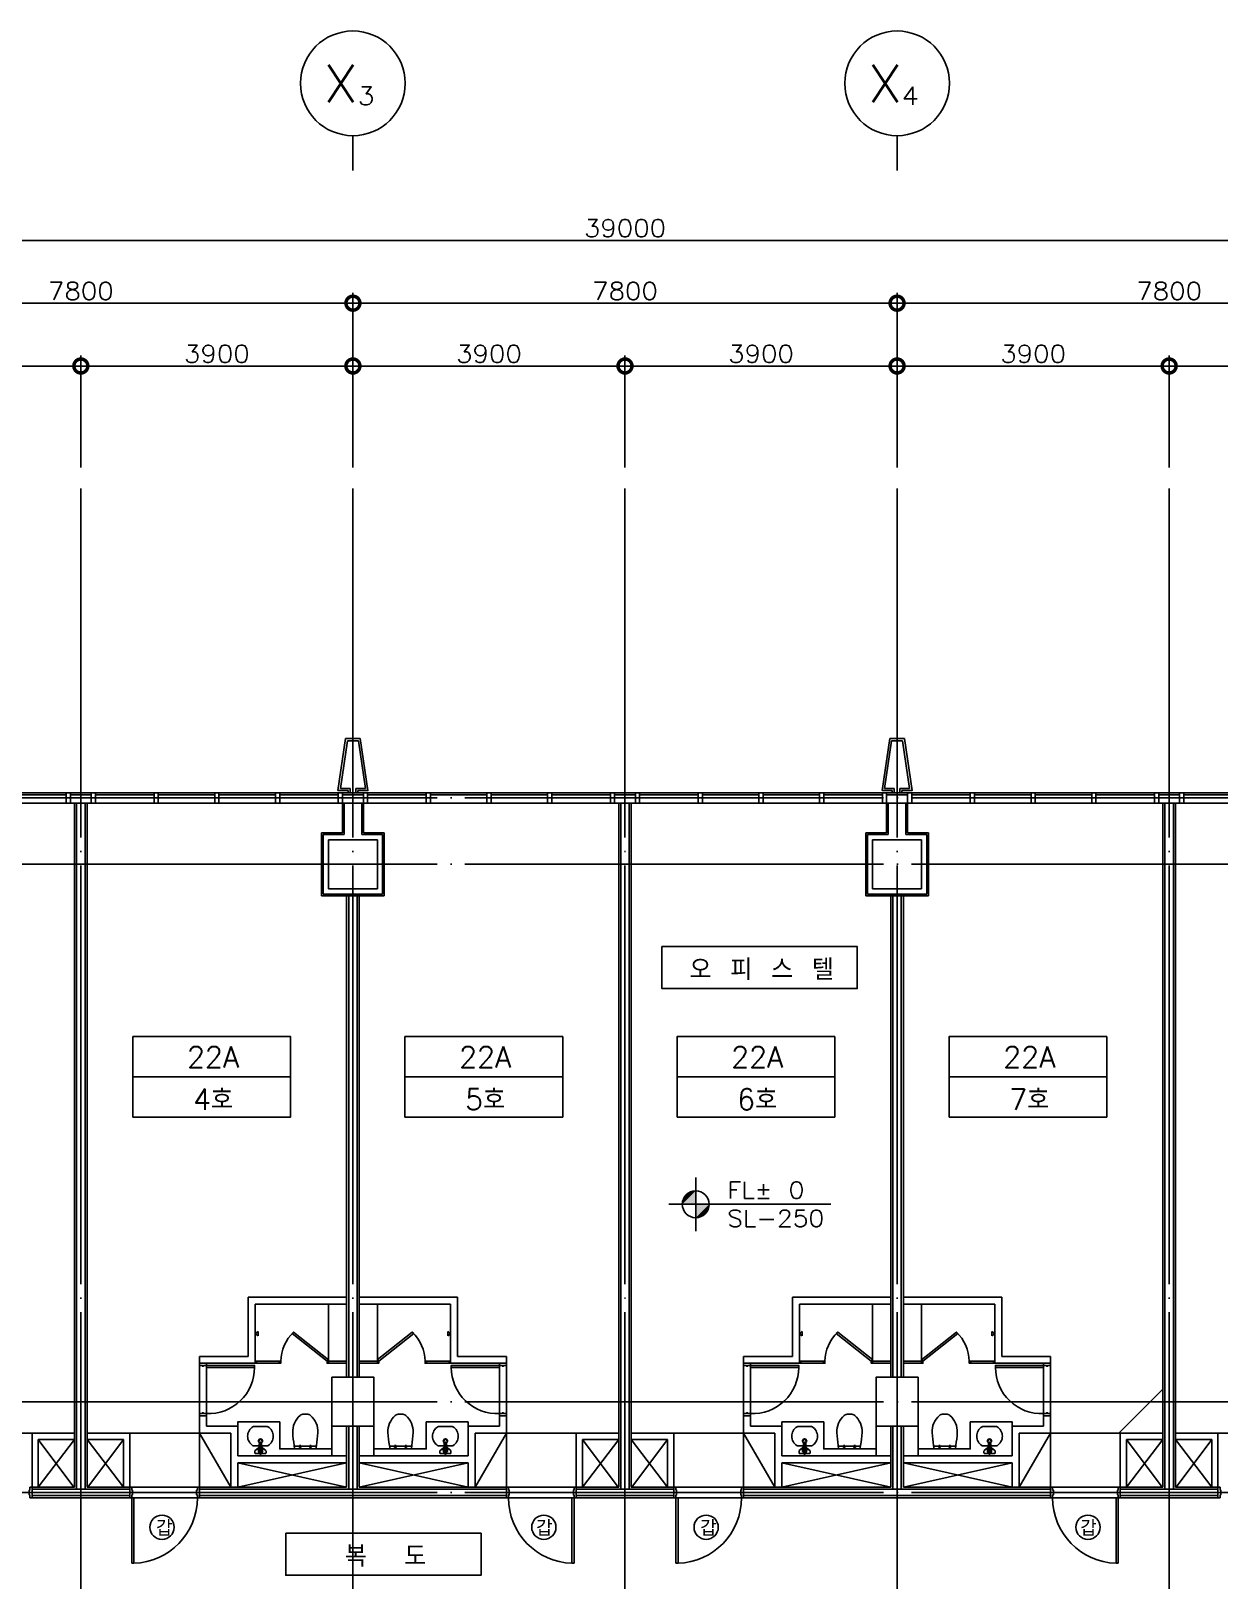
# Model space of a CAD drawing. Header units: millimetres. Extents: x -30199 to 32531, y -8917 to 28239.
# Drawn here: x -3665 to 13365, y 6045 to 28239 of the extents above; entities that cross this region are included whole.
import ezdxf
from ezdxf.enums import TextEntityAlignment as Align

# ---------------------------------------------------------------- set-up
doc = ezdxf.new("R2010")
doc.units = ezdxf.units.MM
doc.header["$LTSCALE"] = 100
for name, pattern in [('CEN', [10.375, 10, -0.125, 0.125, -0.125]), ('CENTER4', [64, 60, -2, 0, -2]), ('CENTER_2', [64, 60, -2, 0, -2])]:
    doc.linetypes.add(name, pattern=pattern)
for name, color, linetype in [('6', 7, 'Continuous'), ('6FUR', 6, 'Continuous'), ('Bub', 3, 'Continuous'), ('CEN1', 1, 'CEN'), ('CEN_1', 1, 'CENTER_2'), ('col', 2, 'Continuous'), ('d-wall', 7, 'Continuous'), ('DIM', 7, 'Continuous'), ('DOR', 4, 'Continuous'), ('ELE', 4, 'Continuous'), ('fire', 1, 'Continuous'), ('level', 6, 'Continuous'), ('o-wall', 7, 'Continuous'), ('o-win', 4, 'Continuous'), ('room-box', 7, 'Continuous'), ('room-text', 3, 'Continuous'), ('TEX', 3, 'Continuous'), ('TEX-F', 7, 'Continuous'), ('Toilet-fur', 142, 'Continuous'), ('wall', 3, 'Continuous'), ('win-hat', 141, 'Continuous')]:
    doc.layers.add(name, color=color, linetype=linetype)
doc.styles.add('GHS', font='txt.shx', dxfattribs={"width": 1.1, "bigfont": 'ghs.shx'})
doc.styles.add('HGTXT', font='romans.shx', dxfattribs={"bigfont": 'whgtxt.shx'})
doc.styles.add('R', font='romans', dxfattribs={"width": 1.1, "height": 250})
doc.styles.add('SK', font='simplex.shx', dxfattribs={"bigfont": 'ghs.shx'})
doc.dimstyles.new('1본부', dxfattribs={"dimscale": 100, "dimtxt": 3, "dimasz": 4, "dimexe": 1.5, "dimexo": 3, "dimgap": 0.5, "dimtad": 1, "dimdec": 0, "dimzin": 0, "dimdsep": 46, "dimtxsty": 'SK', "dimblk": 'DDOT1', "dimblk1": 'DOTSMALL', "dimblk2": 'DOTSMALL', "dimsah": 1, "dimcen": 1.5, "dimdle": 1.5, "dimclrd": 7, "dimclre": 7, "dimclrt": 3, "dimadec": 0, "dimazin": 0, "dimtfac": 1, "dimtdec": 3, "dimtix": 1, "dimtmove": 0, "dimatfit": 0, "dimldrblk": 'DOTSMALL', "dimfxl": 1, "dimtolj": 1, "dimtzin": 0, "dimarcsym": 0})

# ---------------------------------------------------------------- blocks, each defined once
blk = doc.blocks.new('_DOTSMALL')
at = {"color": 0, "linetype": 'ByBlock', "const_width": 0.5}
blk.add_lwpolyline([(-0.0625, 0, 1), (0.0625, 0, 1)], format="xyb", close=True, dxfattribs=at)
blk = doc.blocks.new('*D5')
at = {"layer": 'DEFPOINTS', "color": 0, "transparency": 16777216}
for p in [(-2950, 23439), (-6850, 21684), (-2950, 21684)]:
    blk.add_point(p, dxfattribs=at)
at = {"layer": 'DIM', "color": 7, "lineweight": -2, "transparency": 16777216}
for p, q in [((-6850, 21984), (-6850, 23589)), ((-2950, 21984), (-2950, 23589)), ((-7000, 23439), (-2800, 23439))]:
    blk.add_line(p, q, dxfattribs=at)
at = {"layer": 'DIM', "color": 7, "lineweight": -2, "transparency": 16777216, "xscale": 400, "yscale": 400, "zscale": 400, "rotation": 180}
blk.add_blockref('_DOTSMALL', (-6850, 23439), dxfattribs=at)
at = {"layer": 'DIM', "color": 7, "lineweight": -2, "transparency": 16777216, "xscale": 400, "yscale": 400, "zscale": 400}
blk.add_blockref('_DOTSMALL', (-2950, 23439), dxfattribs=at)
at = {"layer": 'DIM', "color": 3, "transparency": 16777216, "insert": (-4900, 23614), "char_height": 250, "attachment_point": 5, "style": 'GHS'}
blk.add_mtext('\\A1;3900', dxfattribs=at)
blk = doc.blocks.new('DDOT1')
blk.add_line((-1, 0), (1, 0))
at = {"const_width": 0.5}
blk.add_lwpolyline([(-0.25, 0, 1), (0.25, 0, 1)], format="xyb", close=True, dxfattribs=at)
blk = doc.blocks.new('*D6')
at = {"layer": 'DEFPOINTS', "color": 0, "transparency": 16777216}
for p in [(24350, 25239), (-14650, 21684), (24350, 21684)]:
    blk.add_point(p, dxfattribs=at)
at = {"layer": 'DIM', "color": 7, "lineweight": -2, "transparency": 16777216}
for p, q in [((-14650, 21984), (-14650, 25389)), ((24350, 21984), (24350, 25389)), ((-14800, 25239), (24500, 25239))]:
    blk.add_line(p, q, dxfattribs=at)
at = {"layer": 'DIM', "color": 7, "lineweight": -2, "transparency": 16777216, "xscale": 400, "yscale": 400, "zscale": 400, "rotation": 180}
blk.add_blockref('_DOTSMALL', (-14650, 25239), dxfattribs=at)
at = {"layer": 'DIM', "color": 7, "lineweight": -2, "transparency": 16777216, "xscale": 400, "yscale": 400, "zscale": 400}
blk.add_blockref('_DOTSMALL', (24350, 25239), dxfattribs=at)
at = {"layer": 'DIM', "color": 3, "transparency": 16777216, "insert": (4850, 25414), "char_height": 250, "attachment_point": 5, "style": 'GHS'}
blk.add_mtext('\\A1;39000', dxfattribs=at)
blk = doc.blocks.new('*D9')
at = {"layer": 'DEFPOINTS', "color": 0, "transparency": 16777216}
for p in [(8750, 23439), (4850, 21684), (8750, 21684)]:
    blk.add_point(p, dxfattribs=at)
at = {"layer": 'DIM', "color": 7, "lineweight": -2, "transparency": 16777216}
for p, q in [((4850, 21984), (4850, 23589)), ((8750, 21984), (8750, 23589)), ((4700, 23439), (8900, 23439))]:
    blk.add_line(p, q, dxfattribs=at)
at = {"layer": 'DIM', "color": 7, "lineweight": -2, "transparency": 16777216, "xscale": 400, "yscale": 400, "zscale": 400, "rotation": 180}
blk.add_blockref('_DOTSMALL', (4850, 23439), dxfattribs=at)
at = {"layer": 'DIM', "color": 7, "lineweight": -2, "transparency": 16777216, "xscale": 400, "yscale": 400, "zscale": 400}
blk.add_blockref('_DOTSMALL', (8750, 23439), dxfattribs=at)
at = {"layer": 'DIM', "color": 3, "transparency": 16777216, "insert": (6800, 23614), "char_height": 250, "attachment_point": 5, "style": 'GHS'}
blk.add_mtext('\\A1;3900', dxfattribs=at)
blk = doc.blocks.new('*D10')
at = {"layer": 'DEFPOINTS', "color": 0, "transparency": 16777216}
for p in [(950, 23439), (-2950, 21684), (950, 21684)]:
    blk.add_point(p, dxfattribs=at)
at = {"layer": 'DIM', "color": 7, "lineweight": -2, "transparency": 16777216}
for p, q in [((-2950, 21984), (-2950, 23589)), ((950, 21984), (950, 23589)), ((-3100, 23439), (1100, 23439))]:
    blk.add_line(p, q, dxfattribs=at)
at = {"layer": 'DIM', "color": 7, "lineweight": -2, "transparency": 16777216, "xscale": 400, "yscale": 400, "zscale": 400, "rotation": 180}
blk.add_blockref('_DOTSMALL', (-2950, 23439), dxfattribs=at)
at = {"layer": 'DIM', "color": 7, "lineweight": -2, "transparency": 16777216, "xscale": 400, "yscale": 400, "zscale": 400}
blk.add_blockref('_DOTSMALL', (950, 23439), dxfattribs=at)
at = {"layer": 'DIM', "color": 3, "transparency": 16777216, "insert": (-1000, 23614), "char_height": 250, "attachment_point": 5, "style": 'GHS'}
blk.add_mtext('\\A1;3900', dxfattribs=at)
blk = doc.blocks.new('*D11')
at = {"layer": 'DEFPOINTS', "color": 0, "transparency": 16777216}
for p in [(4850, 23439), (950, 21684), (4850, 21684)]:
    blk.add_point(p, dxfattribs=at)
at = {"layer": 'DIM', "color": 7, "lineweight": -2, "transparency": 16777216}
for p, q in [((950, 21984), (950, 23589)), ((4850, 21984), (4850, 23589)), ((800, 23439), (5000, 23439))]:
    blk.add_line(p, q, dxfattribs=at)
at = {"layer": 'DIM', "color": 7, "lineweight": -2, "transparency": 16777216, "xscale": 400, "yscale": 400, "zscale": 400, "rotation": 180}
blk.add_blockref('_DOTSMALL', (950, 23439), dxfattribs=at)
at = {"layer": 'DIM', "color": 7, "lineweight": -2, "transparency": 16777216, "xscale": 400, "yscale": 400, "zscale": 400}
blk.add_blockref('_DOTSMALL', (4850, 23439), dxfattribs=at)
at = {"layer": 'DIM', "color": 3, "transparency": 16777216, "insert": (2900, 23614), "char_height": 250, "attachment_point": 5, "style": 'GHS'}
blk.add_mtext('\\A1;3900', dxfattribs=at)
blk = doc.blocks.new('*D12')
at = {"layer": 'DEFPOINTS', "color": 0, "transparency": 16777216}
for p in [(950, 24339), (-6850, 21684), (950, 21684)]:
    blk.add_point(p, dxfattribs=at)
at = {"layer": 'DIM', "color": 7, "lineweight": -2, "transparency": 16777216}
for p, q in [((-6850, 21984), (-6850, 24489)), ((950, 21984), (950, 24489)), ((-7000, 24339), (1100, 24339))]:
    blk.add_line(p, q, dxfattribs=at)
at = {"layer": 'DIM', "color": 7, "lineweight": -2, "transparency": 16777216, "xscale": 400, "yscale": 400, "zscale": 400, "rotation": 180}
blk.add_blockref('_DOTSMALL', (-6850, 24339), dxfattribs=at)
at = {"layer": 'DIM', "color": 7, "lineweight": -2, "transparency": 16777216, "xscale": 400, "yscale": 400, "zscale": 400}
blk.add_blockref('_DOTSMALL', (950, 24339), dxfattribs=at)
at = {"layer": 'DIM', "color": 3, "transparency": 16777216, "insert": (-2950, 24514), "char_height": 250, "attachment_point": 5, "style": 'GHS'}
blk.add_mtext('\\A1;7800', dxfattribs=at)
blk = doc.blocks.new('*D13')
at = {"layer": 'DEFPOINTS', "color": 0, "transparency": 16777216}
for p in [(16550, 23439), (12650, 21684), (16550, 21684)]:
    blk.add_point(p, dxfattribs=at)
at = {"layer": 'DIM', "color": 7, "lineweight": -2, "transparency": 16777216}
for p, q in [((12650, 21984), (12650, 23589)), ((16550, 21984), (16550, 23589)), ((12500, 23439), (16700, 23439))]:
    blk.add_line(p, q, dxfattribs=at)
at = {"layer": 'DIM', "color": 7, "lineweight": -2, "transparency": 16777216, "xscale": 400, "yscale": 400, "zscale": 400, "rotation": 180}
blk.add_blockref('_DOTSMALL', (12650, 23439), dxfattribs=at)
at = {"layer": 'DIM', "color": 7, "lineweight": -2, "transparency": 16777216, "xscale": 400, "yscale": 400, "zscale": 400}
blk.add_blockref('_DOTSMALL', (16550, 23439), dxfattribs=at)
at = {"layer": 'DIM', "color": 3, "transparency": 16777216, "insert": (14600, 23614), "char_height": 250, "attachment_point": 5, "style": 'GHS'}
blk.add_mtext('\\A1;3900', dxfattribs=at)
blk = doc.blocks.new('*D14')
at = {"layer": 'DEFPOINTS', "color": 0, "transparency": 16777216}
for p in [(12650, 23439), (8750, 21684), (12650, 21684)]:
    blk.add_point(p, dxfattribs=at)
at = {"layer": 'DIM', "color": 7, "lineweight": -2, "transparency": 16777216}
for p, q in [((8750, 21984), (8750, 23589)), ((12650, 21984), (12650, 23589)), ((8600, 23439), (12800, 23439))]:
    blk.add_line(p, q, dxfattribs=at)
at = {"layer": 'DIM', "color": 7, "lineweight": -2, "transparency": 16777216, "xscale": 400, "yscale": 400, "zscale": 400, "rotation": 180}
blk.add_blockref('_DOTSMALL', (8750, 23439), dxfattribs=at)
at = {"layer": 'DIM', "color": 7, "lineweight": -2, "transparency": 16777216, "xscale": 400, "yscale": 400, "zscale": 400}
blk.add_blockref('_DOTSMALL', (12650, 23439), dxfattribs=at)
at = {"layer": 'DIM', "color": 3, "transparency": 16777216, "insert": (10700, 23614), "char_height": 250, "attachment_point": 5, "style": 'GHS'}
blk.add_mtext('\\A1;3900', dxfattribs=at)
blk = doc.blocks.new('*D17')
at = {"layer": 'DEFPOINTS', "color": 0, "transparency": 16777216}
for p in [(8750, 24339), (950, 21684), (8750, 21684)]:
    blk.add_point(p, dxfattribs=at)
at = {"layer": 'DIM', "color": 7, "lineweight": -2, "transparency": 16777216}
for p, q in [((950, 21984), (950, 24489)), ((8750, 21984), (8750, 24489)), ((800, 24339), (8900, 24339))]:
    blk.add_line(p, q, dxfattribs=at)
at = {"layer": 'DIM', "color": 7, "lineweight": -2, "transparency": 16777216, "xscale": 400, "yscale": 400, "zscale": 400, "rotation": 180}
blk.add_blockref('_DOTSMALL', (950, 24339), dxfattribs=at)
at = {"layer": 'DIM', "color": 7, "lineweight": -2, "transparency": 16777216, "xscale": 400, "yscale": 400, "zscale": 400}
blk.add_blockref('_DOTSMALL', (8750, 24339), dxfattribs=at)
at = {"layer": 'DIM', "color": 3, "transparency": 16777216, "insert": (4850, 24514), "char_height": 250, "attachment_point": 5, "style": 'GHS'}
blk.add_mtext('\\A1;7800', dxfattribs=at)
blk = doc.blocks.new('*D18')
at = {"layer": 'DEFPOINTS', "color": 0, "transparency": 16777216}
for p in [(16550, 24339), (8750, 21684), (16550, 21684)]:
    blk.add_point(p, dxfattribs=at)
at = {"layer": 'DIM', "color": 7, "lineweight": -2, "transparency": 16777216}
for p, q in [((8750, 21984), (8750, 24489)), ((16550, 21984), (16550, 24489)), ((8600, 24339), (16700, 24339))]:
    blk.add_line(p, q, dxfattribs=at)
at = {"layer": 'DIM', "color": 7, "lineweight": -2, "transparency": 16777216, "xscale": 400, "yscale": 400, "zscale": 400, "rotation": 180}
blk.add_blockref('_DOTSMALL', (8750, 24339), dxfattribs=at)
at = {"layer": 'DIM', "color": 7, "lineweight": -2, "transparency": 16777216, "xscale": 400, "yscale": 400, "zscale": 400}
blk.add_blockref('_DOTSMALL', (16550, 24339), dxfattribs=at)
at = {"layer": 'DIM', "color": 3, "transparency": 16777216, "insert": (12650, 24514), "char_height": 250, "attachment_point": 5, "style": 'GHS'}
blk.add_mtext('\\A1;7800', dxfattribs=at)
blk = doc.blocks.new('A$C754E1CA5')
at = {"layer": 'Toilet-fur', "linetype": 'Continuous'}
for p, q in [((450, 341), (498, 331)), ((450, 266), (450, 246)), ((480, 266), (450, 266)), ((450, 246), (480, 246)), ((480, 246), (480, 266)), ((450, 116), (450, 96)), ((480, 116), (450, 116)), ((450, 96), (480, 96)), ((450, 21), (498, 25)), ((480, 96), (480, 116))]:
    blk.add_line(p, q, dxfattribs=at)
blk.add_lwpolyline([(0, 181), (0, 161, 0.176175), (20, 106, 0.238558), (265, 1, 0.022113), (450, 21, 0.32778), (460, 31), (460, 331, 0.32778), (450, 341, 0.022113), (265, 361, 0.238558), (20, 256, 0.176175), (0, 201)], format="xyb", close=True, dxfattribs=at)

msp = doc.modelspace()

# ---------------------------------------------------------------- linework, layer by layer
at = {"layer": '6'}
for p, q in [((-2203.6, 13255.5), (56.6, 13255.5)), ((1696.4, 13255.5), (3956.6, 13255.5)), ((5596.4, 13255.5), (7856.6, 13255.5)), ((9496.4, 13255.5), (11756.6, 13255.5))]:
    msp.add_line(p, q, dxfattribs=at)
at = {"layer": '6FUR'}
for p, q in [((-1250, 8150), (-1250, 7375)), ((3150, 8150), (3150, 7375)), ((6550, 8150), (6550, 7375)), ((10950, 8150), (10950, 7375))]:
    msp.add_line(p, q, dxfattribs=at)
at = {"layer": 'Bub'}
for p, q in [((950, 26739), (950, 26239)), ((8750, 26739), (8750, 26239))]:
    msp.add_line(p, q, dxfattribs=at)
for centre in [(950, 27489), (8750, 27489)]:
    msp.add_circle(centre, 750, dxfattribs=at)
at = {"layer": 'CEN1', "linetype": 'CENTER4'}
for p, q in [((-2950, -8917.2), (-2950, 21684.1)), ((950, -8917.2), (950, 21684.1)), ((4850, -8917.2), (4850, 21684.1)), ((8750, -8917.2), (8750, 21684.1)), ((12650, -8917.2), (12650, 21684.1)), ((-23044.1, 17250), (32531.3, 17250)), ((-23044.1, 16300), (32531.3, 16300)), ((12560, 8780), (11930, 8150)), ((-23044.1, 8600), (32531.3, 8600)), ((-23044.1, 7300), (32531.3, 7300))]:
    msp.add_line(p, q, dxfattribs=at)
at = {"layer": 'CEN_1'}
for p, q in [((-3560, 8060), (-3050, 7375)), ((-3040, 8060), (-3560, 7375)), ((-2860, 8060), (-2340, 7375)), ((-2340, 8060), (-2850, 7375)), ((-1250, 8150), (-800, 7375)), ((3150, 8150), (2700, 7375)), ((4240, 8060), (4750, 7375)), ((4760, 8060), (4240, 7375)), ((4940, 8060), (5460, 7375)), ((5460, 8060), (4950, 7375)), ((6550, 8150), (7000, 7375)), ((10950, 8150), (10500, 7375)), ((12040, 8060), (12550, 7375)), ((12560, 8060), (12040, 7375)), ((12740, 8060), (13260, 7375)), ((13260, 8060), (12750, 7375)), ((-700, 7725), (860, 7375)), ((860, 7725), (-700, 7375)), ((2600, 7725), (1040, 7375)), ((1040, 7725), (2600, 7375)), ((7100, 7725), (8660, 7375)), ((8660, 7725), (7100, 7375)), ((10400, 7725), (8840, 7375)), ((8840, 7725), (10400, 7375))]:
    msp.add_line(p, q, dxfattribs=at)
at = {"layer": 'col'}
for points in [[(600, 15950), (600, 16650), (1300, 16650), (1300, 15950)], [(8400, 15950), (8400, 16650), (9100, 16650), (9100, 15950)], [(650, 8250), (650, 8950), (1250, 8950), (1250, 8250)], [(9050, 8250), (9050, 8950), (8450, 8950), (8450, 8250)]]:
    msp.add_lwpolyline(points, close=True, dxfattribs=at)
at = {"layer": 'd-wall', "ltscale": 10}
for p, q in [((-3040, 17175), (-3040, 7375)), ((-2860, 17175), (-2860, 7375)), ((4760, 17175), (4760, 7375)), ((4940, 17175), (4940, 7375)), ((12560, 17175), (12560, 7375)), ((12740, 17175), (12740, 7375)), ((860, 15874), (860, 8950)), ((1040, 15874), (1040, 8950)), ((8660, 15874), (8660, 8950)), ((8840, 15874), (8840, 8950)), ((860, 8250), (860, 7375)), ((1040, 8250), (1040, 7375)), ((8660, 8250), (8660, 7375)), ((8840, 8250), (8840, 7375)), ((-3650, 7375), (-3040, 7375)), ((-3650, 7375), (-3650, 7225)), ((-2250, 7375), (-2860, 7375)), ((-2250, 7375), (-2250, 7225)), ((-1250, 7225), (-1250, 7375)), ((860, 7375), (-1250, 7375)), ((1040, 7375), (3150, 7375)), ((3150, 7225), (3150, 7375)), ((4150, 7375), (4760, 7375)), ((4150, 7375), (4150, 7225)), ((5550, 7375), (4940, 7375)), ((5550, 7375), (5550, 7225)), ((6550, 7225), (6550, 7375)), ((8660, 7375), (6550, 7375)), ((8840, 7375), (10950, 7375)), ((10950, 7225), (10950, 7375)), ((11950, 7375), (12560, 7375)), ((11950, 7375), (11950, 7225)), ((12740, 7375), (13350, 7375)), ((13350, 7375), (13350, 7225)), ((-3650, 7225), (-2950, 7225)), ((-2250, 7225), (-2950, 7225)), ((950, 7225), (-1250, 7225)), ((950, 7225), (3150, 7225)), ((4150, 7225), (4850, 7225)), ((5550, 7225), (4850, 7225)), ((8750, 7225), (6550, 7225)), ((8750, 7225), (10950, 7225)), ((11950, 7225), (12650, 7225)), ((13350, 7225), (12650, 7225))]:
    msp.add_line(p, q, dxfattribs=at)
at = {"layer": 'd-wall', "color": 6, "ltscale": 10}
for p, q in [((-3010, 17175), (-3010, 7345)), ((-2890, 17175), (-2890, 7345)), ((4790, 17175), (4790, 7345)), ((4910, 17175), (4910, 7345)), ((12590, 17175), (12590, 7345)), ((12710, 17175), (12710, 7345)), ((890, 15874), (890, 8950)), ((1010, 15874), (1010, 8950)), ((8690, 15874), (8690, 8950)), ((8810, 15874), (8810, 8950)), ((890, 8250), (890, 7345)), ((1010, 8250), (1010, 7345)), ((8690, 8250), (8690, 7345)), ((8810, 8250), (8810, 7345)), ((-2250, 7345), (-3650, 7345)), ((-1250, 7345), (3150, 7345)), ((4150, 7345), (4850, 7345)), ((5550, 7345), (4850, 7345)), ((6550, 7345), (10950, 7345)), ((11950, 7345), (13350, 7345)), ((-2250, 7255), (-3650, 7255)), ((950, 7255), (-1250, 7255)), ((950, 7255), (3150, 7255)), ((4150, 7255), (4850, 7255)), ((5550, 7255), (4850, 7255)), ((8750, 7255), (6550, 7255)), ((8750, 7255), (10950, 7255)), ((11950, 7255), (13350, 7255))]:
    msp.add_line(p, q, dxfattribs=at)
at = {"layer": 'DOR'}
for p, q in [((-1250, 9120), (-1250, 8430)), ((-1150, 9120), (-1150, 8430)), ((3050, 9120), (3050, 8430)), ((3150, 9120), (3150, 8430)), ((6550, 9120), (6550, 8430)), ((6650, 9120), (6650, 8430)), ((10850, 9120), (10850, 8430)), ((10950, 9120), (10950, 8430)), ((-2220, 7375), (-1280, 7375)), ((4120, 7375), (3180, 7375)), ((5580, 7375), (6520, 7375)), ((11920, 7375), (10980, 7375)), ((-1280, 7225), (-2220, 7225)), ((3180, 7225), (4120, 7225)), ((6520, 7225), (5580, 7225)), ((10980, 7225), (11920, 7225))]:
    msp.add_line(p, q, dxfattribs=at)
at = {"layer": 'DOR', "color": 4}
for p, q in [((-2190, 7225), (-2220, 7225)), ((-2220, 7225), (-2220, 6285)), ((-2190, 6285), (-2190, 7225)), ((4090, 6285), (4090, 7225)), ((4090, 7225), (4120, 7225)), ((4120, 7225), (4120, 6285)), ((5610, 7225), (5580, 7225)), ((5580, 7225), (5580, 6285)), ((5610, 6285), (5610, 7225)), ((11890, 6285), (11890, 7225)), ((11890, 7225), (11920, 7225)), ((11920, 7225), (11920, 6285)), ((-2220, 6285), (-2190, 6285)), ((4120, 6285), (4090, 6285)), ((5580, 6285), (5610, 6285)), ((11920, 6285), (11890, 6285))]:
    msp.add_line(p, q, dxfattribs=at)
for points in [[(-1250, 9150), (-1250, 9120), (-1210, 9120), (-1210, 9110), (-1190, 9110), (-1190, 9120), (-1150, 9120), (-1150, 9150)], [(3150, 9150), (3150, 9120), (3110, 9120), (3110, 9110), (3090, 9110), (3090, 9120), (3050, 9120), (3050, 9150)], [(6550, 9150), (6550, 9120), (6590, 9120), (6590, 9110), (6610, 9110), (6610, 9120), (6650, 9120), (6650, 9150)], [(10950, 9150), (10950, 9120), (10910, 9120), (10910, 9110), (10890, 9110), (10890, 9120), (10850, 9120), (10850, 9150)], [(-1250, 8400), (-1250, 8430), (-1210, 8430), (-1210, 8440), (-1190, 8440), (-1190, 8430), (-1150, 8430), (-1150, 8400)], [(3150, 8400), (3150, 8430), (3110, 8430), (3110, 8440), (3090, 8440), (3090, 8430), (3050, 8430), (3050, 8400)], [(6550, 8400), (6550, 8430), (6590, 8430), (6590, 8440), (6610, 8440), (6610, 8430), (6650, 8430), (6650, 8400)], [(10950, 8400), (10950, 8430), (10910, 8430), (10910, 8440), (10890, 8440), (10890, 8430), (10850, 8430), (10850, 8400)], [(-3650, 7225), (-3680, 7225), (-3680, 7265), (-3690, 7265), (-3690, 7335), (-3680, 7335), (-3680, 7375), (-3650, 7375)], [(-2250, 7225), (-2220, 7225), (-2220, 7265), (-2210, 7265), (-2210, 7335), (-2220, 7335), (-2220, 7375), (-2250, 7375)], [(-1250, 7225), (-1280, 7225), (-1280, 7265), (-1290, 7265), (-1290, 7335), (-1280, 7335), (-1280, 7375), (-1250, 7375)], [(3150, 7225), (3180, 7225), (3180, 7265), (3190, 7265), (3190, 7335), (3180, 7335), (3180, 7375), (3150, 7375)], [(4150, 7225), (4120, 7225), (4120, 7265), (4110, 7265), (4110, 7335), (4120, 7335), (4120, 7375), (4150, 7375)], [(5550, 7225), (5580, 7225), (5580, 7265), (5590, 7265), (5590, 7335), (5580, 7335), (5580, 7375), (5550, 7375)], [(6550, 7225), (6520, 7225), (6520, 7265), (6510, 7265), (6510, 7335), (6520, 7335), (6520, 7375), (6550, 7375)], [(10950, 7225), (10980, 7225), (10980, 7265), (10990, 7265), (10990, 7335), (10980, 7335), (10980, 7375), (10950, 7375)], [(11950, 7225), (11920, 7225), (11920, 7265), (11910, 7265), (11910, 7335), (11920, 7335), (11920, 7375), (11950, 7375)], [(13350, 7225), (13380, 7225), (13380, 7265), (13390, 7265), (13390, 7335), (13380, 7335), (13380, 7375), (13350, 7375)]]:
    msp.add_lwpolyline(points, close=True, dxfattribs=at)
for points in [[(-460, 9090), (-1150, 9090), (-1150, 9120), (-460, 9120), (-460, 9090, -0.4272896), (-1150, 8430)], [(2360, 9090), (3050, 9090), (3050, 9120), (2360, 9120), (2360, 9090, 0.4272896), (3050, 8430)], [(7340, 9090), (6650, 9090), (6650, 9120), (7340, 9120), (7340, 9090, -0.4272896), (6650, 8430)], [(10160, 9090), (10850, 9090), (10850, 9120), (10160, 9120), (10160, 9090, 0.4272896), (10850, 8430)]]:
    msp.add_lwpolyline(points, format="xyb", dxfattribs=at)
for centre, start, end in [((-2220.4, 7224.9), 271.85397, 0.00411), ((4120.4, 7224.9), 179.99589, 268.14603), ((5579.6, 7224.9), 271.85397, 0.00411), ((11920.4, 7224.9), 179.99589, 268.14603)]:
    msp.add_arc(centre, 940.4, start, end, dxfattribs=at)
at = {"layer": 'ELE', "linetype": 'Continuous'}
for p, q in [((-3650, 8150), (-4650, 8150)), ((-2250, 8150), (-1250, 8150)), ((4150, 8150), (3150, 8150)), ((5550, 8150), (6550, 8150)), ((11950, 8150), (10950, 8150)), ((13350, 8150), (14350, 8150))]:
    msp.add_line(p, q, dxfattribs=at)
at = {"layer": 'fire', "color": 6}
for centre in [(-1786.7, 6801.8), (3686.7, 6801.8), (6013.3, 6801.8), (11486.7, 6801.8)]:
    msp.add_circle(centre, 173.7, dxfattribs=at)
at = {"layer": 'level'}
for p, q in [((5863.2, 11813), (5863.2, 11045)), ((5479.2, 11429), (7798.8, 11429))]:
    msp.add_line(p, q, dxfattribs=at)
msp.add_circle((5863.2, 11429), 192, dxfattribs=at)
for points in [[(5863.2, 11237), (5863.2, 11621), (6055.2, 11429), (5671.2, 11429)], [(5671.2, 11429), (5863.2, 11621), (5674.1, 11462.9), (5829.8, 11618)], [(5674.1, 11462.9), (5829.8, 11618), (5682.8, 11495.5), (5797.6, 11609.4)], [(5682.8, 11495.5), (5797.6, 11609.4), (5697.9, 11527.1), (5766.4, 11594.6)], [(5697.9, 11527.1), (5766.4, 11594.6), (5715.8, 11552.3), (5740, 11576.3)], [(5863.2, 11237), (6055.2, 11429), (5897.1, 11239.9), (6052.2, 11395.6)], [(5897.1, 11239.9), (6052.2, 11395.6), (5929.7, 11248.5), (6043.6, 11363.4)], [(5929.7, 11248.5), (6043.6, 11363.4), (5961.3, 11263.7), (6028.8, 11332.2)], [(5961.3, 11263.7), (6028.8, 11332.2), (5986.5, 11281.6), (6010.5, 11305.8)]]:
    msp.add_solid(points, dxfattribs=at)
at = {"layer": 'o-wall'}
for p, q in [((735.3, 17355), (844.1, 18100)), ((770, 17385), (870, 18070)), ((844.1, 18100), (1055.9, 18100)), ((870, 18070), (1030, 18070)), ((1030, 18070), (1130, 17385)), ((8535.3, 17355), (8644.1, 18100)), ((8570, 17385), (8670, 18070)), ((8644.1, 18100), (8855.9, 18100)), ((8670, 18070), (8830, 18070)), ((8830, 18070), (8930, 17385)), ((-3160, 17175), (-3160, 17325)), ((-3100, 17325), (-3160, 17325)), ((-3100, 17175), (-3100, 17325)), ((-2800, 17175), (-2800, 17325)), ((-2740, 17325), (-2800, 17325)), ((-2740, 17175), (-2740, 17325)), ((880, 17355), (735.3, 17355)), ((740, 17175), (740, 17325)), ((800, 17325), (740, 17325)), ((910, 17385), (770, 17385)), ((800, 17175), (800, 17325)), ((880, 17325), (880, 17355)), ((910, 17325), (910, 17385)), ((990, 17385), (1130, 17385)), ((990, 17325), (990, 17385)), ((1020, 17325), (1020, 17355)), ((1100, 17175), (1100, 17325)), ((1160, 17325), (1100, 17325)), ((1160, 17175), (1160, 17325)), ((4640, 17175), (4640, 17325)), ((4700, 17325), (4640, 17325)), ((4700, 17175), (4700, 17325)), ((5000, 17175), (5000, 17325)), ((5060, 17325), (5000, 17325)), ((5060, 17175), (5060, 17325)), ((8680, 17355), (8535.3, 17355)), ((8540, 17175), (8540, 17325)), ((8600, 17325), (8540, 17325)), ((8710, 17385), (8570, 17385)), ((8600, 17175), (8600, 17325)), ((8680, 17325), (8680, 17355)), ((8710, 17325), (8710, 17385)), ((8790, 17385), (8930, 17385)), ((8790, 17325), (8790, 17385)), ((8820, 17325), (8820, 17355)), ((8900, 17175), (8900, 17325)), ((8960, 17325), (8900, 17325)), ((8960, 17175), (8960, 17325)), ((12440, 17175), (12440, 17325)), ((12500, 17325), (12440, 17325)), ((12500, 17175), (12500, 17325)), ((12800, 17175), (12800, 17325)), ((12860, 17325), (12800, 17325)), ((12860, 17175), (12860, 17325)), ((-3100, 17175), (-3160, 17175)), ((-3100, 17175), (-3160, 17175)), ((-3100, 17175), (-3076, 17175)), ((-2740, 17175), (-2800, 17175)), ((800, 17175), (740, 17175)), ((800, 17175), (740, 17175)), ((800, 17175), (800, 16750)), ((824, 16726), (824, 17175)), ((1076, 16726), (1076, 17175)), ((1160, 17175), (1100, 17175)), ((1100, 17175), (1100, 16750)), ((4700, 17175), (4640, 17175)), ((4700, 17175), (4640, 17175)), ((4700, 17175), (4724, 17175)), ((5060, 17175), (5000, 17175)), ((8600, 17175), (8540, 17175)), ((8600, 17175), (8540, 17175)), ((8600, 17175), (8600, 16750)), ((8624, 16726), (8624, 17175)), ((8876, 16726), (8876, 17175)), ((8960, 17175), (8900, 17175)), ((8900, 17175), (8900, 16750)), ((12500, 17175), (12440, 17175)), ((12500, 17175), (12440, 17175)), ((12500, 17175), (12524, 17175)), ((12860, 17175), (12800, 17175)), ((500, 16750), (500, 15850)), ((800, 16750), (500, 16750)), ((524, 16726), (524, 15874)), ((824, 16726), (524, 16726)), ((1376, 16726), (1076, 16726)), ((1400, 16750), (1100, 16750)), ((1376, 16726), (1376, 15874)), ((1400, 16750), (1400, 15850)), ((8300, 16750), (8300, 15850)), ((8600, 16750), (8300, 16750)), ((8324, 16726), (8324, 15874)), ((8624, 16726), (8324, 16726)), ((9176, 16726), (8876, 16726)), ((9200, 16750), (8900, 16750)), ((9176, 16726), (9176, 15874)), ((9200, 16750), (9200, 15850)), ((1400, 15850), (500, 15850)), ((1376, 15874), (524, 15874)), ((9200, 15850), (8300, 15850)), ((9176, 15874), (8324, 15874))]:
    msp.add_line(p, q, dxfattribs=at)
for points in [[(1020, 17355), (1164.7, 17355), (1055.9, 18100)], [(8820, 17355), (8964.7, 17355), (8855.9, 18100)]]:
    msp.add_lwpolyline(points, dxfattribs=at)
for points in [[(-3100, 17175), (-3100, 17325), (-3160, 17325), (-3160, 17175)], [(-2800, 17175), (-2800, 17325), (-2740, 17325), (-2740, 17175)], [(800, 17175), (800, 17325), (740, 17325), (740, 17175)], [(1100, 17175), (1100, 17325), (1160, 17325), (1160, 17175)], [(4700, 17175), (4700, 17325), (4640, 17325), (4640, 17175)], [(5000, 17175), (5000, 17325), (5060, 17325), (5060, 17175)], [(8600, 17175), (8600, 17325), (8540, 17325), (8540, 17175)], [(8900, 17175), (8900, 17325), (8960, 17325), (8960, 17175)], [(12500, 17175), (12500, 17325), (12440, 17325), (12440, 17175)], [(12800, 17175), (12800, 17325), (12860, 17325), (12860, 17175)]]:
    msp.add_lwpolyline(points, close=True, dxfattribs=at)
at = {"layer": 'o-win'}
for p, q in [((-3160, 17325), (-4000, 17325)), ((-3100, 17325), (-2800, 17325)), ((-3100, 17325), (-2800, 17325)), ((-1900, 17325), (-2740, 17325)), ((-160, 17325), (-1840, 17325)), ((740, 17325), (-100, 17325)), ((2000, 17325), (1160, 17325)), ((3740, 17325), (2060, 17325)), ((4640, 17325), (3800, 17325)), ((4700, 17325), (5000, 17325)), ((4700, 17325), (5000, 17325)), ((5900, 17325), (5060, 17325)), ((7640, 17325), (5960, 17325)), ((8540, 17325), (7700, 17325)), ((9800, 17325), (8960, 17325)), ((11540, 17325), (9860, 17325)), ((12440, 17325), (11600, 17325)), ((12500, 17325), (12800, 17325)), ((12500, 17325), (12800, 17325)), ((12860, 17325), (15440, 17325)), ((-3160, 17175), (-4000, 17175)), ((-1900, 17175), (-2740, 17175)), ((-160, 17175), (-1840, 17175)), ((740, 17175), (-100, 17175)), ((2000, 17175), (1160, 17175)), ((3740, 17175), (2060, 17175)), ((4640, 17175), (3800, 17175)), ((5900, 17175), (5060, 17175)), ((7640, 17175), (5960, 17175)), ((8900, 17175), (7700, 17175)), ((9800, 17175), (8960, 17175)), ((11540, 17175), (9860, 17175)), ((12440, 17175), (11600, 17175)), ((12860, 17175), (15440, 17175))]:
    msp.add_line(p, q, dxfattribs=at)
at = {"layer": 'o-win', "color": 7}
for p, q in [((-3160, 17325), (-3100, 17325)), ((-3160, 17325), (-3160, 17175)), ((-3160, 17325), (-3100, 17325)), ((-3160, 17325), (-3160, 17175)), ((-3100, 17325), (-3100, 17175)), ((-3100, 17325), (-3100, 17175)), ((-2740, 17325), (-2800, 17325)), ((-2800, 17325), (-2800, 17175)), ((-2740, 17325), (-2740, 17175)), ((740, 17325), (800, 17325)), ((740, 17325), (740, 17175)), ((740, 17325), (800, 17325)), ((740, 17325), (740, 17175)), ((800, 17325), (800, 17175)), ((800, 17325), (800, 17175)), ((1160, 17325), (1100, 17325)), ((1100, 17325), (1100, 17175)), ((1160, 17325), (1160, 17175)), ((4640, 17325), (4700, 17325)), ((4640, 17325), (4640, 17175)), ((4640, 17325), (4700, 17325)), ((4640, 17325), (4640, 17175)), ((4700, 17325), (4700, 17175)), ((4700, 17325), (4700, 17175)), ((5060, 17325), (5000, 17325)), ((5000, 17325), (5000, 17175)), ((5060, 17325), (5060, 17175)), ((8540, 17325), (8600, 17325)), ((8540, 17325), (8540, 17175)), ((8540, 17325), (8600, 17325)), ((8540, 17325), (8540, 17175)), ((8600, 17325), (8600, 17175)), ((8600, 17325), (8600, 17175)), ((8960, 17325), (8900, 17325)), ((8900, 17325), (8900, 17175)), ((8960, 17325), (8960, 17175)), ((12440, 17325), (12500, 17325)), ((12440, 17325), (12440, 17175)), ((12440, 17325), (12500, 17325)), ((12440, 17325), (12440, 17175)), ((12500, 17325), (12500, 17175)), ((12500, 17325), (12500, 17175)), ((12860, 17325), (12800, 17325)), ((12800, 17325), (12800, 17175)), ((12860, 17325), (12860, 17175)), ((-3160, 17295), (-4000, 17295)), ((-3100, 17175), (-3160, 17175)), ((-3100, 17295), (-2800, 17295)), ((-3100, 17295), (-2800, 17295)), ((-3100, 17175), (-2800, 17175)), ((-2824, 17175), (-2800, 17175)), ((-2800, 17175), (-2740, 17175)), ((-1900, 17295), (-2740, 17295)), ((-1030, 17295), (-1840, 17295)), ((-160, 17295), (-970, 17295)), ((740, 17295), (-100, 17295)), ((800, 17175), (740, 17175)), ((800, 17295), (1100, 17295)), ((1100, 17175), (1160, 17175)), ((2000, 17295), (1160, 17295)), ((2870, 17295), (2060, 17295)), ((3740, 17295), (2930, 17295)), ((4640, 17295), (3800, 17295)), ((4700, 17175), (4640, 17175)), ((4700, 17295), (5000, 17295)), ((4700, 17295), (5000, 17295)), ((4700, 17175), (5000, 17175)), ((4976, 17175), (5000, 17175)), ((5000, 17175), (5060, 17175)), ((5900, 17295), (5060, 17295)), ((6770, 17295), (5960, 17295)), ((7640, 17295), (6830, 17295)), ((8540, 17295), (7700, 17295)), ((8600, 17175), (8540, 17175)), ((8600, 17295), (8900, 17295)), ((8900, 17175), (8960, 17175)), ((9800, 17295), (8960, 17295)), ((10670, 17295), (9860, 17295)), ((11540, 17295), (10730, 17295)), ((12440, 17295), (11600, 17295)), ((12500, 17175), (12440, 17175)), ((12500, 17295), (12800, 17295)), ((12500, 17295), (12800, 17295)), ((12500, 17175), (12800, 17175)), ((12776, 17175), (12800, 17175)), ((12800, 17175), (12860, 17175)), ((12860, 17295), (13700, 17295))]:
    msp.add_line(p, q, dxfattribs=at)
at = {"layer": 'o-win', "ltscale": 10}
for p, q in [((800, 17325), (1100, 17325)), ((8600, 17325), (8900, 17325)), ((800, 17175), (1100, 17175))]:
    msp.add_line(p, q, dxfattribs=at)
at = {"layer": 'o-win', "color": 7}
for points in [[(-1840, 17325), (-1900, 17325), (-1900, 17175), (-1840, 17175)], [(-970, 17325), (-1030, 17325), (-1030, 17175), (-970, 17175)], [(-100, 17325), (-160, 17325), (-160, 17175), (-100, 17175)], [(2060, 17325), (2000, 17325), (2000, 17175), (2060, 17175)], [(2930, 17325), (2870, 17325), (2870, 17175), (2930, 17175)], [(3800, 17325), (3740, 17325), (3740, 17175), (3800, 17175)], [(5960, 17325), (5900, 17325), (5900, 17175), (5960, 17175)], [(6830, 17325), (6770, 17325), (6770, 17175), (6830, 17175)], [(7700, 17325), (7640, 17325), (7640, 17175), (7700, 17175)], [(9860, 17325), (9800, 17325), (9800, 17175), (9860, 17175)], [(10730, 17325), (10670, 17325), (10670, 17175), (10730, 17175)], [(11600, 17325), (11540, 17325), (11540, 17175), (11600, 17175)]]:
    msp.add_lwpolyline(points, close=True, dxfattribs=at)
at = {"layer": 'room-box', "color": 0, "linetype": 'Continuous'}
for points in [[(5378.6, 15119.7), (8178.6, 15119.7), (8178.6, 14519.7), (5378.6, 14519.7)], [(-12.5, 6715), (2787.5, 6715), (2787.5, 6115), (-12.5, 6115)]]:
    msp.add_lwpolyline(points, close=True, dxfattribs=at)
at = {"layer": 'TEX-F', "ltscale": 10}
for points in [[(-2203.6, 12679.1), (56.6, 12679.1), (56.6, 13832), (-2203.6, 13832)], [(1696.4, 12679.1), (3956.6, 12679.1), (3956.6, 13832), (1696.4, 13832)], [(5596.4, 12679.1), (7856.6, 12679.1), (7856.6, 13832), (5596.4, 13832)], [(9496.4, 12679.1), (11756.6, 12679.1), (11756.6, 13832), (9496.4, 13832)]]:
    msp.add_lwpolyline(points, close=True, dxfattribs=at)
at = {"layer": 'Toilet-fur', "color": 4, "linetype": 'Continuous'}
for p, q in [((-450, 9575), (-410.4, 9605.1)), ((-450, 9575), (-410.4, 9544.9)), ((-410.4, 9544.9), (-410.4, 9605.1)), ((2350, 9575), (2310.4, 9605.1)), ((2310.4, 9544.9), (2310.4, 9605.1)), ((2350, 9575), (2310.4, 9544.9)), ((7350, 9575), (7389.6, 9605.1)), ((7350, 9575), (7389.6, 9544.9)), ((7389.6, 9544.9), (7389.6, 9605.1)), ((10150, 9575), (10110.4, 9605.1)), ((10110.4, 9544.9), (10110.4, 9605.1)), ((10150, 9575), (10110.4, 9544.9)), ((-430, 9180), (-105, 9180)), ((-430, 9150), (-105, 9150)), ((600, 9180), (860, 9180)), ((600, 9150), (860, 9150)), ((1300, 9180), (1040, 9180)), ((1300, 9150), (1040, 9150)), ((2330, 9180), (2005, 9180)), ((2330, 9150), (2005, 9150)), ((7370, 9180), (7695, 9180)), ((7370, 9150), (7695, 9150)), ((8400, 9180), (8660, 9180)), ((8400, 9150), (8660, 9150)), ((9100, 9180), (8840, 9180)), ((9100, 9150), (8840, 9150)), ((10130, 9180), (9805, 9180)), ((10130, 9150), (9805, 9150))]:
    msp.add_line(p, q, dxfattribs=at)
for points in [[(580, 9180), (79, 9576), (100.2, 9597.2), (601.2, 9201.2)], [(1320, 9180), (1821, 9576), (1799.8, 9597.2), (1298.8, 9201.2)], [(8380, 9180), (7879, 9576), (7900.2, 9597.2), (8401.2, 9201.2)], [(9120, 9180), (9621, 9576), (9599.8, 9597.2), (9098.8, 9201.2)], [(-430, 9180), (-450, 9180), (-450, 9150), (-430, 9150)], [(-105, 9180), (-85, 9180), (-85, 9150), (-105, 9150)], [(600, 9180), (580, 9180), (580, 9150), (600, 9150)], [(1300, 9180), (1320, 9180), (1320, 9150), (1300, 9150)], [(2005, 9180), (1985, 9180), (1985, 9150), (2005, 9150)], [(2330, 9180), (2350, 9180), (2350, 9150), (2330, 9150)], [(7370, 9180), (7350, 9180), (7350, 9150), (7370, 9150)], [(7695, 9180), (7715, 9180), (7715, 9150), (7695, 9150)], [(8400, 9180), (8380, 9180), (8380, 9150), (8400, 9150)], [(9100, 9180), (9120, 9180), (9120, 9150), (9100, 9150)], [(9805, 9180), (9785, 9180), (9785, 9150), (9805, 9150)], [(10130, 9180), (10150, 9180), (10150, 9150), (10130, 9150)]]:
    msp.add_lwpolyline(points, close=True, dxfattribs=at)
at = {"layer": 'Toilet-fur', "linetype": 'Continuous'}
for points in [[(-700, 8250), (-700, 8310), (-100, 8310), (-100, 7925), (650, 7925)], [(2600, 8250), (2600, 8310), (2000, 8310), (2000, 7925), (1250, 7925)], [(7100, 8250), (7100, 8310), (7700, 8310), (7700, 7925), (8450, 7925)], [(10400, 8250), (10400, 8310), (9800, 8310), (9800, 7925), (9050, 7925)]]:
    msp.add_lwpolyline(points, dxfattribs=at)
for points in [[(-360.4, 7965.8), (-283.2, 7965.8, 0.1359726), (-267.8, 7970, 0.5660877), (-267.8, 8241.5, 0.1359726), (-283.2, 8245.8), (-467.5, 8245.8, 0.1359726), (-483, 8241.5, 0.5660877), (-483, 7970, 0.1359726), (-467.5, 7965.8), (-390.4, 7965.8)], [(2260.4, 7965.8), (2183.2, 7965.8, -0.1359726), (2167.8, 7970, -0.5660877), (2167.8, 8241.5, -0.1359726), (2183.2, 8245.8), (2367.5, 8245.8, -0.1359726), (2383, 8241.5, -0.5660877), (2383, 7970, -0.1359726), (2367.5, 7965.8), (2290.4, 7965.8)], [(7439.6, 7965.8), (7516.8, 7965.8, 0.1359726), (7532.2, 7970, 0.5660877), (7532.2, 8241.5, 0.1359726), (7516.8, 8245.8), (7332.5, 8245.8, 0.1359726), (7317, 8241.5, 0.5660877), (7317, 7970, 0.1359726), (7332.5, 7965.8), (7409.6, 7965.8)], [(10060.4, 7965.8), (9983.2, 7965.8, -0.1359726), (9967.8, 7970, -0.5660877), (9967.8, 8241.5, -0.1359726), (9983.2, 8245.8), (10167.5, 8245.8, -0.1359726), (10183, 8241.5, -0.5660877), (10183, 7970, -0.1359726), (10167.5, 7965.8), (10090.4, 7965.8)], [(-399, 7944.3, 0.2568294), (-390.4, 7960), (-390.4, 7965.8, -0.0831126), (-391.3, 8010.5, -0.6123913), (-359.5, 8010.5, -0.0831126), (-360.4, 7965.8), (-360.4, 7960, 0.2568294), (-351.8, 7944.3, 0.2568294)], [(2299, 7944.3, -0.2568294), (2290.4, 7960), (2290.4, 7965.8, 0.0831126), (2291.3, 8010.5, 0.6123913), (2259.5, 8010.5, 0.0831126), (2260.4, 7965.8), (2260.4, 7960, -0.2568294), (2251.8, 7944.3, -0.2568294)], [(7401, 7944.3, 0.2568294), (7409.6, 7960), (7409.6, 7965.8, -0.0831126), (7408.7, 8010.5, -0.6123913), (7440.5, 8010.5, -0.0831126), (7439.6, 7965.8), (7439.6, 7960, 0.2568294), (7448.2, 7944.3, 0.2568294)], [(10099, 7944.3, -0.2568294), (10090.4, 7960), (10090.4, 7965.8, 0.0831126), (10091.3, 8010.5, 0.6123913), (10059.5, 8010.5, 0.0831126), (10060.4, 7965.8), (10060.4, 7960, -0.2568294), (10051.8, 7944.3, -0.2568294)], [(-385.4, 7955.8), (-451.8, 7899.9, 0.2214986), (-455.4, 7892.3), (-455.4, 7866.9, 0.4142136), (-445.4, 7856.9), (-375.4, 7856.9), (-305.4, 7856.9, 0.4142136), (-295.4, 7866.9), (-295.4, 7892.3, 0.2214986), (-299, 7899.9), (-365.4, 7955.8)], [(-394, 7948.5, 0.2942212), (-404.8, 7907.3, 0.7680192), (-346, 7907.3, 0.2942212), (-356.8, 7948.5, 0.2942212)], [(2285.4, 7955.8), (2351.8, 7899.9, -0.2214986), (2355.4, 7892.3), (2355.4, 7866.9, -0.4142136), (2345.4, 7856.9), (2275.4, 7856.9), (2205.4, 7856.9, -0.4142136), (2195.4, 7866.9), (2195.4, 7892.3, -0.2214986), (2199, 7899.9), (2265.4, 7955.8)], [(2294, 7948.5, -0.2942212), (2304.8, 7907.3, -0.7680192), (2246, 7907.3, -0.2942212), (2256.8, 7948.5, -0.2942212)], [(7414.6, 7955.8), (7348.2, 7899.9, 0.2214986), (7344.6, 7892.3), (7344.6, 7866.9, 0.4142136), (7354.6, 7856.9), (7424.6, 7856.9), (7494.6, 7856.9, 0.4142136), (7504.6, 7866.9), (7504.6, 7892.3, 0.2214986), (7501, 7899.9), (7434.6, 7955.8)], [(7406, 7948.5, 0.2942212), (7395.2, 7907.3, 0.7680192), (7454, 7907.3, 0.2942212), (7443.2, 7948.5, 0.2942212)], [(10085.4, 7955.8), (10151.8, 7899.9, -0.2214986), (10155.4, 7892.3), (10155.4, 7866.9, -0.4142136), (10145.4, 7856.9), (10075.4, 7856.9), (10005.4, 7856.9, -0.4142136), (9995.4, 7866.9), (9995.4, 7892.3, -0.2214986), (9999, 7899.9), (10065.4, 7955.8)], [(10094, 7948.5, -0.2942212), (10104.8, 7907.3, -0.7680192), (10046, 7907.3, -0.2942212), (10056.8, 7948.5, -0.2942212)]]:
    msp.add_lwpolyline(points, format="xyb", dxfattribs=at)
for points in [[(-365.4, 7914.4), (-365.4, 7995.8, 1), (-385.4, 7995.8), (-385.4, 7914.4, 1)], [(2265.4, 7914.4), (2265.4, 7995.8, -1), (2285.4, 7995.8), (2285.4, 7914.4, -1)], [(7434.6, 7914.4), (7434.6, 7995.8, 1), (7414.6, 7995.8), (7414.6, 7914.4, 1)], [(10065.4, 7914.4), (10065.4, 7995.8, -1), (10085.4, 7995.8), (10085.4, 7914.4, -1)]]:
    msp.add_lwpolyline(points, format="xyb", close=True, dxfattribs=at)
for centre, radius in [((-375.4, 7856.9), 10), ((-375.4, 7856.9), 8.01), ((2275.4, 7856.9), 10), ((2275.4, 7856.9), 8.01), ((7424.6, 7856.9), 10), ((7424.6, 7856.9), 8.01), ((10075.4, 7856.9), 10), ((10075.4, 7856.9), 8.01)]:
    msp.add_circle(centre, radius, dxfattribs=at)
at = {"layer": 'Toilet-fur', "color": 4, "linetype": 'Continuous'}
for centre, start, end in [((512.5, 9164.4), 133.6063, 178.40923), ((1387.5, 9164.4), 1.59077, 46.3937), ((8312.5, 9164.4), 133.6063, 178.40923), ((9187.5, 9164.4), 1.59077, 46.3937)]:
    msp.add_arc(centre, 597.7, start, end, dxfattribs=at)
at = {"layer": 'Toilet-fur', "linetype": 'Continuous'}
for centre, radius, start, end in [((-375.4, 8038.7), 29.9, 299.19346, 240.80654), ((-375.4, 8032.6), 24.9, 306.13739, 233.86261), ((2275.4, 8038.7), 29.9, 299.19346, 240.80654), ((2275.4, 8032.6), 24.9, 306.13739, 233.86261), ((7424.6, 8038.7), 29.9, 299.19346, 240.80654), ((7424.6, 8032.6), 24.9, 306.13739, 233.86261), ((10075.4, 8038.7), 29.9, 299.19346, 240.80654), ((10075.4, 8032.6), 24.9, 306.13739, 233.86261), ((-375.4, 7899.4), 30.5, 165.04991, 14.95009), ((2275.4, 7899.4), 30.5, 165.04991, 14.95009), ((7424.6, 7899.4), 30.5, 165.04991, 14.95009), ((10075.4, 7899.4), 30.5, 165.04991, 14.95009)]:
    msp.add_arc(centre, radius, start, end, dxfattribs=at)
at = {"layer": 'wall'}
for p, q in [((-550, 10100), (-550, 9250)), ((860, 10100), (-550, 10100)), ((-450, 10000), (-450, 9150)), ((860, 10000), (-450, 10000)), ((1040, 10100), (2450, 10100)), ((1040, 10000), (2350, 10000)), ((2350, 10000), (2350, 9150)), ((2450, 10100), (2450, 9250)), ((7250, 10100), (7250, 9250)), ((8660, 10100), (7250, 10100)), ((7350, 10000), (7350, 9150)), ((8660, 10000), (7350, 10000)), ((8840, 10100), (10250, 10100)), ((8840, 10000), (10150, 10000)), ((10150, 10000), (10150, 9150)), ((10250, 10100), (10250, 9250)), ((-1250, 9250), (-550, 9250)), ((-1250, 9250), (-1250, 9150)), ((-1250, 9150), (-450, 9150)), ((600, 9180), (600, 9150)), ((1300, 9180), (1300, 9150)), ((3150, 9150), (2350, 9150)), ((3150, 9250), (2450, 9250)), ((3150, 9250), (3150, 9150)), ((6550, 9250), (7250, 9250)), ((6550, 9250), (6550, 9150)), ((6550, 9150), (7350, 9150)), ((8400, 9180), (8400, 9150)), ((9100, 9180), (9100, 9150)), ((10950, 9150), (10150, 9150)), ((10950, 9250), (10250, 9250)), ((10950, 9250), (10950, 9150)), ((-1250, 8150), (-1250, 8400)), ((-1150, 8250), (-1150, 8400)), ((-1150, 8250), (-700, 8250)), ((-700, 8250), (-700, 7825)), ((3050, 8250), (2600, 8250)), ((2600, 8250), (2600, 7825)), ((3050, 8250), (3050, 8400)), ((3150, 8150), (3150, 8400)), ((6550, 8150), (6550, 8400)), ((6650, 8250), (6650, 8400)), ((6650, 8250), (7100, 8250)), ((7100, 8250), (7100, 7825)), ((10850, 8250), (10400, 8250)), ((10400, 8250), (10400, 7825)), ((10850, 8250), (10850, 8400)), ((10950, 8150), (10950, 8400)), ((-3650, 7375), (-3650, 8150)), ((-3650, 8150), (-3040, 8150)), ((-3560, 8060), (-3560, 7375)), ((-3560, 8060), (-3040, 8060)), ((-2250, 8150), (-2860, 8150)), ((-2860, 8060), (-2500, 8060)), ((-2340, 8060), (-2600, 8060)), ((-2340, 8060), (-2340, 7375)), ((-2250, 7375), (-2250, 8150)), ((-1250, 8150), (-800, 8150)), ((-800, 8150), (-800, 7375)), ((3150, 8150), (2700, 8150)), ((2700, 8150), (2700, 7375)), ((4150, 7375), (4150, 8150)), ((4150, 8150), (4760, 8150)), ((4240, 8060), (4240, 7375)), ((4240, 8060), (4500, 8060)), ((4760, 8060), (4400, 8060)), ((5550, 8150), (4940, 8150)), ((4940, 8060), (5300, 8060)), ((5460, 8060), (5200, 8060)), ((5460, 8060), (5460, 7375)), ((5550, 7375), (5550, 8150)), ((6550, 8150), (7000, 8150)), ((7000, 8150), (7000, 7375)), ((10950, 8150), (10500, 8150)), ((10500, 8150), (10500, 7375)), ((11950, 7375), (11950, 8150)), ((11950, 8150), (12560, 8150)), ((12040, 8060), (12040, 7375)), ((12040, 8060), (12300, 8060)), ((12560, 8060), (12200, 8060)), ((13350, 8150), (12740, 8150)), ((13260, 8060), (12740, 8060)), ((13260, 8060), (13260, 7375)), ((13350, 7375), (13350, 8150)), ((860, 7825), (-700, 7825)), ((1040, 7825), (2600, 7825)), ((8660, 7825), (7100, 7825)), ((8840, 7825), (10400, 7825)), ((-700, 7725), (-700, 7375)), ((-700, 7725), (860, 7725)), ((-700, 7375), (-700, 7725)), ((2600, 7725), (1040, 7725)), ((2600, 7725), (2600, 7375)), ((2600, 7375), (2600, 7725)), ((7100, 7725), (7100, 7375)), ((7100, 7725), (8660, 7725)), ((7100, 7375), (7100, 7725)), ((10400, 7725), (8840, 7725)), ((10400, 7725), (10400, 7375)), ((10400, 7375), (10400, 7725)), ((350, 7375), (860, 7375)), ((1550, 7375), (1040, 7375)), ((8150, 7375), (8660, 7375)), ((9350, 7375), (8840, 7375))]:
    msp.add_line(p, q, dxfattribs=at)
at = {"layer": 'wall', "linetype": 'Continuous'}
for p, q in [((-1250, 8400), (-1150, 8400)), ((3150, 8400), (3050, 8400)), ((6550, 8400), (6650, 8400)), ((10950, 8400), (10850, 8400))]:
    msp.add_line(p, q, dxfattribs=at)
at = {"layer": 'win-hat', "ltscale": 10}
for p, q in [((600, 9180), (600, 10000)), ((1300, 9180), (1300, 10000)), ((8400, 9180), (8400, 10000)), ((9100, 9180), (9100, 10000)), ((650, 8250), (650, 7825)), ((1250, 8250), (1250, 7825)), ((8450, 8250), (8450, 7825)), ((9050, 8250), (9050, 7825))]:
    msp.add_line(p, q, dxfattribs=at)

# ---------------------------------------------------------------- block references
at = {"layer": 'Toilet-fur', "linetype": 'Continuous', "rotation": 270}
for p in [(86.4, 8422.1), (7886.4, 8422.1)]:
    msp.add_blockref('A$C754E1CA5', p, dxfattribs=at)
at = {"layer": 'Toilet-fur', "linetype": 'Continuous', "xscale": -1, "rotation": 90}
for p in [(1813.6, 8422.1), (9613.6, 8422.1)]:
    msp.add_blockref('A$C754E1CA5', p, dxfattribs=at)

# ---------------------------------------------------------------- texts
at = {"layer": 'Bub', "color": 2, "style": 'R', "width": 1.1}
for p in [(777.8, 27487), (8577.8, 27487)]:
    msp.add_text('X', height=535.7, dxfattribs=at).set_placement(p, align=Align.MIDDLE)
for tag, p in [('3', (1017.5, 27179.2)), ('4', (8817.5, 27179.2))]:
    msp.add_attdef(tag, p, 'N', height=257.6, dxfattribs=at)
at = {"layer": 'fire', "style": 'GHS'}
for p in [(-1754.2, 6677.9), (3693.9, 6677.9), (6045.8, 6677.9), (11493.9, 6677.9)]:
    msp.add_text('갑', height=223.2, dxfattribs=at).set_placement(p, align=Align.CENTER)
at = {"layer": 'level', "style": 'GHS', "width": 1.1}
for s, p in [('FL%%p 0', (6315, 11631.7)), ('SL-250', (6315, 11226.3))]:
    msp.add_text(s, height=240, dxfattribs=at).set_placement(p, align=Align.MIDDLE_LEFT)
at = {"layer": 'room-text', "style": 'GHS'}
for s, p in [('오 피 스 텔', (6808.8, 14642.5)), ('복  도', (1417.7, 6237.8))]:
    msp.add_text(s, height=300, dxfattribs=at).set_placement(p, align=Align.CENTER)
at = {"layer": 'TEX', "style": 'HGTXT'}
for s, p in [('22A', (-1055, 13539.9)), ('22A', (2845, 13539.9)), ('22A', (6745, 13539.9)), ('22A', (10645, 13539.9)), ('4호', (-1055, 12941.1)), ('5호', (2845, 12941.1)), ('6호', (6745, 12941.1)), ('7호', (10645, 12941.1))]:
    msp.add_text(s, height=300, dxfattribs=at).set_placement(p, align=Align.MIDDLE)

# ---------------------------------------------------------------- dimensions: what is measured, and where the dimension line sits
at = {"layer": 'DIM'}
for base, p1, p2, picture, middle in [((24350, 25239), (-14650, 21684.1), (24350, 21684.1), '*D6', (4850, 25239)), ((950, 24339), (-6850, 21684.1), (950, 21684.1), '*D12', (-2950, 24339)), ((8750, 24339), (950, 21684.1), (8750, 21684.1), '*D17', (4850, 24339)), ((16550, 24339), (8750, 21684.1), (16550, 21684.1), '*D18', (12650, 24339)), ((-2950, 23439), (-6850, 21684.1), (-2950, 21684.1), '*D5', (-4900, 23439)), ((950, 23439), (-2950, 21684.1), (950, 21684.1), '*D10', (-1000, 23439)), ((4850, 23439), (950, 21684.1), (4850, 21684.1), '*D11', (2900, 23439)), ((8750, 23439), (4850, 21684.1), (8750, 21684.1), '*D9', (6800, 23439)), ((12650, 23439), (8750, 21684.1), (12650, 21684.1), '*D14', (10700, 23439)), ((16550, 23439), (12650, 21684.1), (16550, 21684.1), '*D13', (14600, 23439))]:
    dim = msp.add_linear_dim(base=base, p1=p1, p2=p2, dimstyle='1본부', override={"dimtxt": 2.5, "dimtxsty": 'GHS'}, dxfattribs=at)
    dim.commit()
    dim.dimension.update_dxf_attribs({"geometry": picture, "text_midpoint": middle, "dimtype": 160})

doc.saveas('drawing.dxf')
